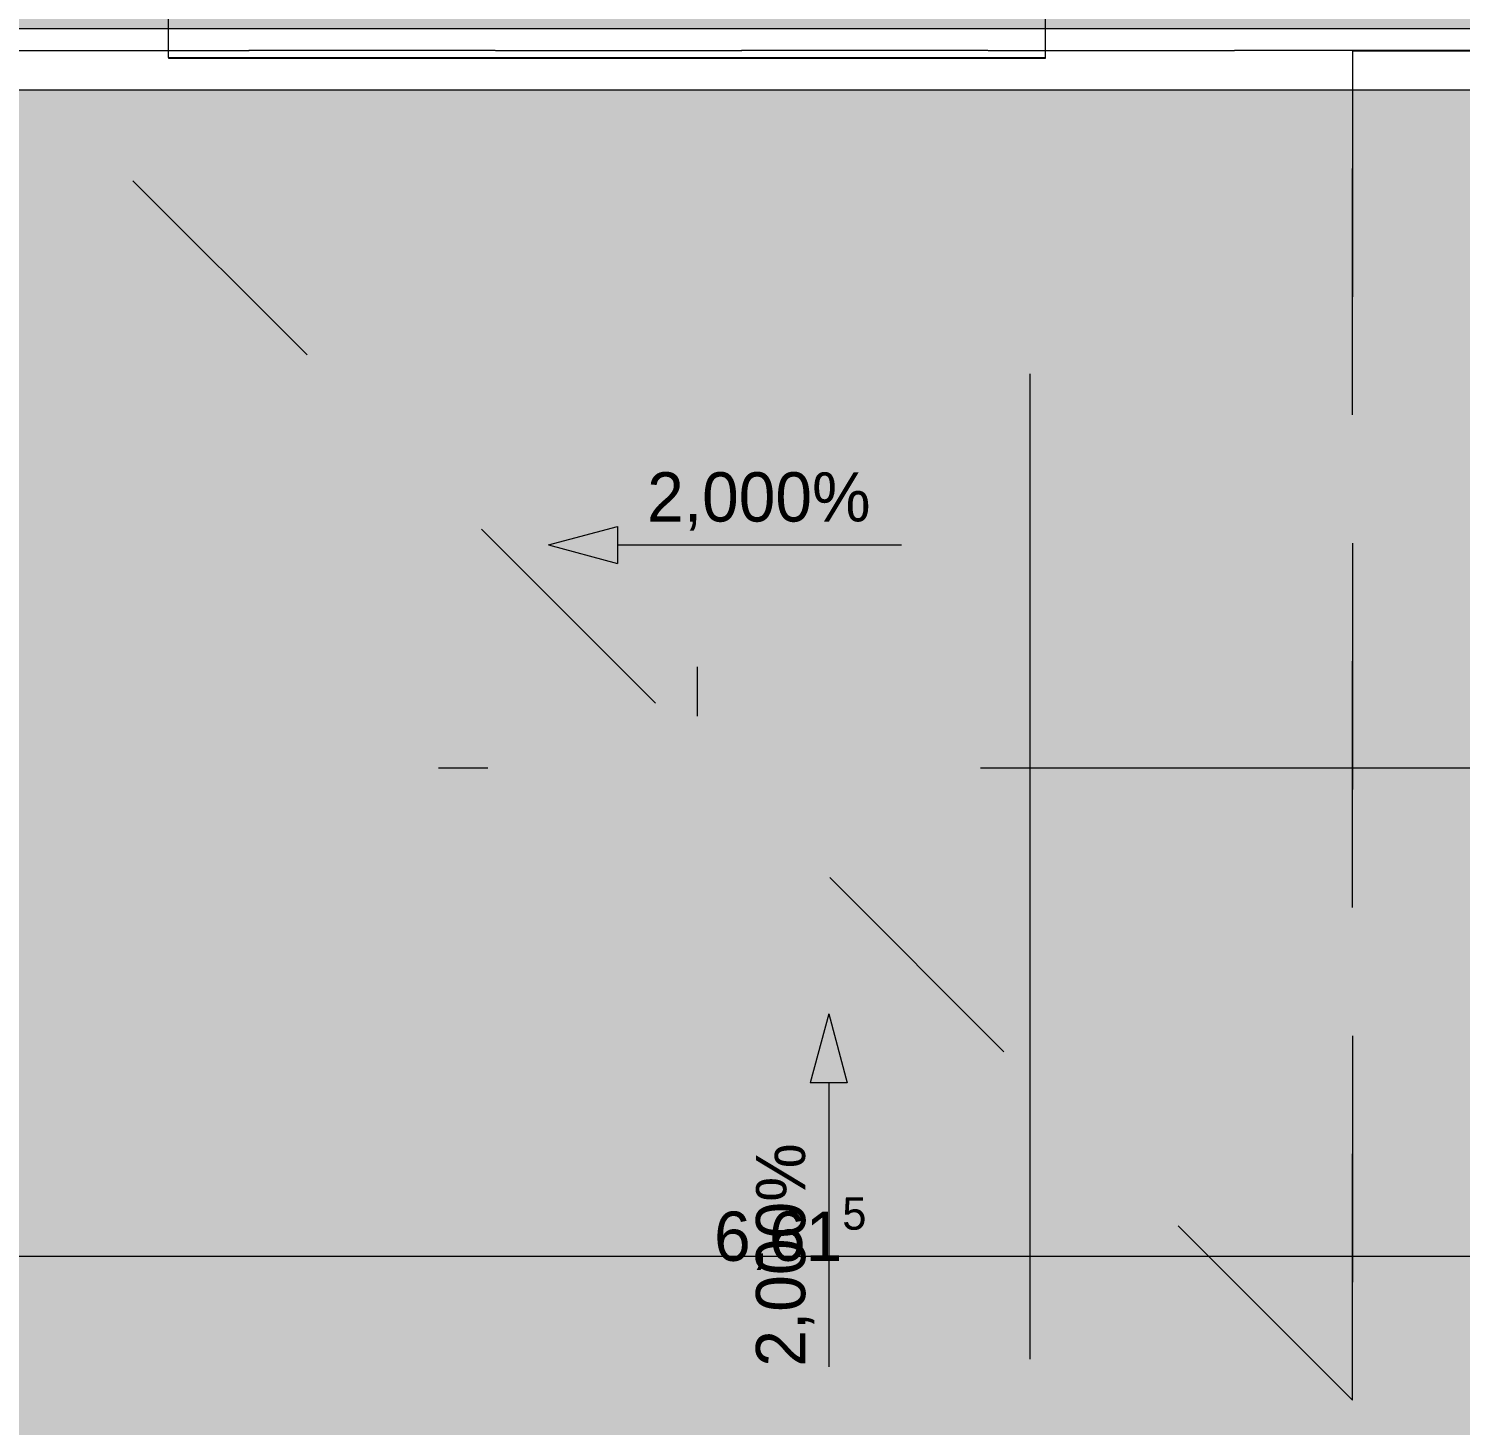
# Model space of a CAD drawing. Header units: metres. Extents: x -3 to 171, y -23 to 41.
# Drawn here: x 12.968 to 15.874, y -7.334 to -4.499 of the extents above; entities that cross this region are included whole.
import ezdxf

# ---------------------------------------------------------------- set-up
doc = ezdxf.new("R2010")
doc.units = ezdxf.units.M
doc.header["$MEASUREMENT"] = 0
doc.set_wipeout_variables(frame=1)
for name, pattern in [('Achse', [0.004, 0.002, -0.001, 0, -0.001]), ('Schnittlinie', [0.006, 0.003, -0.0015, 0, -0.0015]), ('Untersicht', [0.001, 0.0005, -0.0005]), ('Wipeout_Contour', [1, 0, -1])]:
    doc.linetypes.add(name, pattern=pattern)
for name, color, linetype in [('6._Dach PP STG1_1_000 Achsraster', 7, 'Continuous'), ('6._Dach PP STG1_1_140 Brüstung', 7, 'Continuous'), ('6._Dach PP STG1_1_210 Decke', 7, 'Continuous'), ('6._Dach PP STG1_1_220 Bodenaufbau - Außen_ Gefälle', 7, 'Continuous'), ('6._Dach PP STG1_1_221 Bodenaufbau - Abdichtung', 7, 'Continuous'), ('6._Dach PP STG1_1_325 Dachfenster', 7, 'Continuous'), ('6._Dach PP STG1_1_330 Dachaufbau', 7, 'Continuous'), ('6._Dach PP STG1_1_611 Entwässerung', 7, 'Continuous'), ('6._Dach PP STG1_1_851 Marker Schnitt', 7, 'Continuous'), ('6._Dach PP STG1_1_950 Polierplan Bemaßung', 7, 'Continuous'), ('6._Dach PP STG1_1_970 Brandschutz', 7, 'Continuous')]:
    doc.layers.add(name, color=color, linetype=linetype)
doc.styles.add('ERSTELLTER_STIL_2', font='')
doc.styles.get('ERSTELLTER_STIL_2').set_extended_font_data('Eurostile')

msp = doc.modelspace()

# ---------------------------------------------------------------- hatches: boundary and pattern name
at = {"layer": '6._Dach PP STG1_1_220 Bodenaufbau - Außen_ Gefälle', "linetype": 'Continuous', "lineweight": 0, "true_color": 0x323232}
h = msp.add_hatch(color=250, dxfattribs=at)
h.paths.add_polyline_path([(6.565, -4.5433), (0.1867, -4.5433), (0.2083, -10.4546), (6.43, -10.4546), (6.43, -14.87), (12.38, -14.87), (12.38, -10.4546), (18.8202, -10.4546), (18.8399, -4.5433), (12.4199, -4.5433), (12.415, -1.67), (6.565, -1.67)])
h.paths.add_polyline_path([(6.495, -7.395), (8.015, -7.395), (8.015, -7.605), (8.745, -7.605), (8.745, -6.215), (7.975, -6.215), (7.975, -5.885), (8.745, -5.885), (8.745, -3.865), (11.105, -3.865), (11.105, -6.245), (11.105, -7.605), (11.5565, -7.605), (11.5565, -8.955), (6.495, -8.955)], flags=0)
at = {"layer": '6._Dach PP STG1_1_950 Polierplan Bemaßung', "linetype": 'Continuous', "lineweight": 13, "true_color": 0x6c6cff}
for points in [[(14.0232, -5.5474), (14.1631, -5.5849), (14.1631, -5.5099)], [(14.5917, -6.499), (14.5542, -6.6389), (14.6292, -6.6389)]]:
    msp.add_hatch(color=171, dxfattribs=at).paths.add_polyline_path(points)

# ---------------------------------------------------------------- linework, layer by layer
at = {"layer": '6._Dach PP STG1_1_000 Achsraster', "color": 5, "linetype": 'Achse', "lineweight": 0, "ltscale": 1000}
msp.add_line((-1.5, -6), (21, -6), dxfattribs=at)
at = {"layer": '6._Dach PP STG1_1_210 Decke', "color": 7, "linetype": 'Continuous', "lineweight": 13, "ltscale": 1000, "true_color": 0xf4f4f4, "flags": 128}
msp.add_lwpolyline([(6.525, -4.5), (0.1465, -4.5), (0.1685, -10.5128), (6.39, -10.5128), (6.39, -14.87), (12.42, -14.87), (12.42, -10.4946), (18.82, -10.4946), (18.84, -4.5), (12.455, -4.5), (12.455, -1.6283), (6.525, -1.6283)], close=True, dxfattribs=at)
at = {"layer": '6._Dach PP STG1_1_220 Bodenaufbau - Außen_ Gefälle', "color": 7, "linetype": 'Continuous', "lineweight": 13, "ltscale": 1000, "flags": 128}
msp.add_lwpolyline([(6.565, -4.5433), (0.1867, -4.5433), (0.2083, -10.4546), (6.43, -10.4546), (6.43, -14.87), (12.38, -14.87), (12.38, -10.4546), (18.8202, -10.4546), (18.8399, -4.5433), (12.4199, -4.5433), (12.415, -1.67), (6.565, -1.67)], close=True, dxfattribs=at)
at = {"layer": '6._Dach PP STG1_1_851 Marker Schnitt', "color": 7, "linetype": 'Schnittlinie', "lineweight": 13, "ltscale": 1000}
msp.add_line((14.325, 4.805), (14.325, -22.5231), dxfattribs=at)
at = {"layer": '6._Dach PP STG1_1_950 Polierplan Bemaßung', "color": 171, "linetype": 'Continuous', "lineweight": 13, "ltscale": 1000, "true_color": 0x6c6cff}
for p, q in [((14.0232, -5.5474), (14.1631, -5.5099)), ((14.1631, -5.5099), (14.1631, -5.5849)), ((14.0232, -5.5474), (14.1631, -5.5849)), ((14.1631, -5.5474), (14.2232, -5.5474)), ((14.2232, -5.5474), (14.7394, -5.5474)), ((14.5917, -6.499), (14.5542, -6.6389)), ((14.5917, -6.499), (14.6292, -6.6389)), ((14.6292, -6.6389), (14.5542, -6.6389)), ((14.5917, -6.6389), (14.5917, -6.699)), ((14.5917, -6.699), (14.5917, -7.2152))]:
    msp.add_line(p, q, dxfattribs=at)
at = {"layer": '6._Dach PP STG1_1_970 Brandschutz', "color": 16, "linetype": 'Continuous', "lineweight": 13, "ltscale": 1000, "true_color": 0x7e0000}
msp.add_line((11.2817, -6.9905), (17.8034, -6.9905), dxfattribs=at)

# ---------------------------------------------------------------- texts
at = {"layer": '6._Dach PP STG1_1_950 Polierplan Bemaßung', "color": 171, "linetype": 'Continuous', "lineweight": 13, "true_color": 0x6c6cff, "insert": (14.2232, -5.5184), "char_height": 0.1, "attachment_point": 7, "style": 'ERSTELLTER_STIL_2'}
msp.add_mtext('\\A1;{\\pql;\\fEurostile|b0|i0|c0|p0;\\W1.000000;2,000\\fEurostile|b0|i0|c0|p0;\\W1.000000;%}', dxfattribs=at)
at = {"layer": '6._Dach PP STG1_1_950 Polierplan Bemaßung', "color": 171, "linetype": 'Continuous', "lineweight": 13, "true_color": 0x6c6cff, "insert": (14.5626, -7.2152), "char_height": 0.1, "attachment_point": 7, "rotation": 90, "style": 'ERSTELLTER_STIL_2'}
msp.add_mtext('\\A1;{\\pql;\\fEurostile|b0|i0|c0|p0;\\W1.000000;2,000\\fEurostile|b0|i0|c0|p0;\\W1.000000;%}', dxfattribs=at)
at = {"layer": '6._Dach PP STG1_1_970 Brandschutz', "color": 16, "linetype": 'Continuous', "lineweight": 13, "true_color": 0x7e0000, "insert": (14.359, -7.0295), "char_height": 0.1, "attachment_point": 7, "style": 'ERSTELLTER_STIL_2'}
msp.add_mtext('\\A1;{\\pql;\\fEurostile|b0|i0|c0|p0;\\W1.000000;6,61\\fEurostile|b0|i0|c0|p0;\\W1.000000;\\A1{\\H.66x;\\S5^  ;}}', dxfattribs=at)

# ---------------------------------------------------------------- next in the draw order: wipeouts: each hides what was drawn before it
at = {"color": 254, "linetype": 'Wipeout_Contour', "lineweight": 0, "ltscale": 65.585994}
msp.add_wipeout([(12.6948, -4.6234), (18.7195, -4.6234), (18.7203, -4.3834), (12.6948, -4.3834)], dxfattribs=at).dxf.layer = '6._Dach PP STG1_1_140 Brüstung'

# ---------------------------------------------------------------- next in the draw order: hatches: boundary and pattern name
at = {"layer": '6._Dach PP STG1_1_330 Dachaufbau', "linetype": 'Continuous', "lineweight": 0, "true_color": 0x000000}
h = msp.add_hatch(color=18, dxfattribs=at)
h.paths.add_polyline_path([(18.84, -4.5), (18.8399, -4.5433), (18.8397, -4.6), (18.9704, -4.6), (18.986, 0.07), (17.955, 0.07), (17.955, -0.7715), (16.205, -0.7715), (16.205, 0.07), (15.195, 0.07), (15.195, -0.4), (15.505, -0.4), (15.505, -0.7353), (12.655, -0.7353), (12.655, -4.5)])
h.paths.add_polyline_path([(17.93, -3.7987), (16.23, -3.7987), (16.23, -2.1975), (17.93, -2.1975)], flags=0)
h.paths.add_polyline_path([(14.9919, -2.1975), (14.9919, -3.7987), (13.2919, -3.7987), (13.2919, -2.1975)], flags=0)

# ---------------------------------------------------------------- next in the draw order: linework, layer by layer
at = {"layer": '6._Dach PP STG1_1_000 Achsraster', "color": 5, "linetype": 'Achse', "lineweight": 0, "ltscale": 1000}
msp.add_line((15, 3), (15, -22.5231), dxfattribs=at)
at = {"layer": '6._Dach PP STG1_1_140 Brüstung', "color": 7, "linetype": 'Continuous', "lineweight": 18, "ltscale": 1000, "flags": 128}
msp.add_lwpolyline([(12.285, -4.6234), (18.7195, -4.6234)], dxfattribs=at)
at = {"layer": '6._Dach PP STG1_1_221 Bodenaufbau - Abdichtung', "color": 171, "linetype": 'Untersicht', "lineweight": 13, "ltscale": 1000, "true_color": 0x6c6cff, "flags": 128}
for points in [[(12.415, -4.5433), (18.7999, -4.5433)], [(12.9153, -4.5437), (15.6545, -4.5437)], [(15.6545, -7.2829), (12.9153, -4.5437)], [(15.6545, -4.5437), (15.6545, -7.2829)], [(15.6545, -7.2834), (15.6545, -4.5443)], [(18.3936, -4.5443), (15.6545, -7.2834)], [(15.6545, -4.5443), (18.3936, -4.5443)]]:
    msp.add_lwpolyline(points, dxfattribs=at)
at = {"layer": '6._Dach PP STG1_1_325 Dachfenster', "color": 7, "linetype": 'Continuous', "lineweight": 13, "ltscale": 1000, "true_color": 0xf4f4f4, "flags": 128}
for points in [[(13.2519, -4.5578), (13.2519, -2.1993)], [(15.0319, -4.5578), (15.0319, -2.1993)], [(13.2519, -4.5578), (15.0319, -4.5578)], [(13.2519, -4.5578), (13.2519, -4.5596)], [(13.2519, -4.5596), (15.0319, -4.5596)], [(15.0319, -4.5596), (15.0319, -4.5578)]]:
    msp.add_lwpolyline(points, dxfattribs=at)
at = {"layer": '6._Dach PP STG1_1_330 Dachaufbau', "color": 7, "linetype": 'Continuous', "lineweight": 18, "ltscale": 1000, "flags": 128}
msp.add_lwpolyline([(18.84, -4.5), (12.655, -4.5)], dxfattribs=at)
at = {"layer": '6._Dach PP STG1_1_611 Entwässerung', "color": 5, "linetype": 'Continuous', "lineweight": 13, "ltscale": 1000, "flags": 128}
msp.add_lwpolyline([(1.085, -10.5), (6.39, -10.5), (6.39, -14.87), (12.42, -14.87), (12.42, -10.5), (18.82, -10.5), (18.84, -4.5), (12.525, -4.5), (12.525, -1.7177), (6.455, -1.7177), (6.455, -4.5), (1.085, -4.5)], close=True, dxfattribs=at)

doc.saveas('drawing.dxf')
